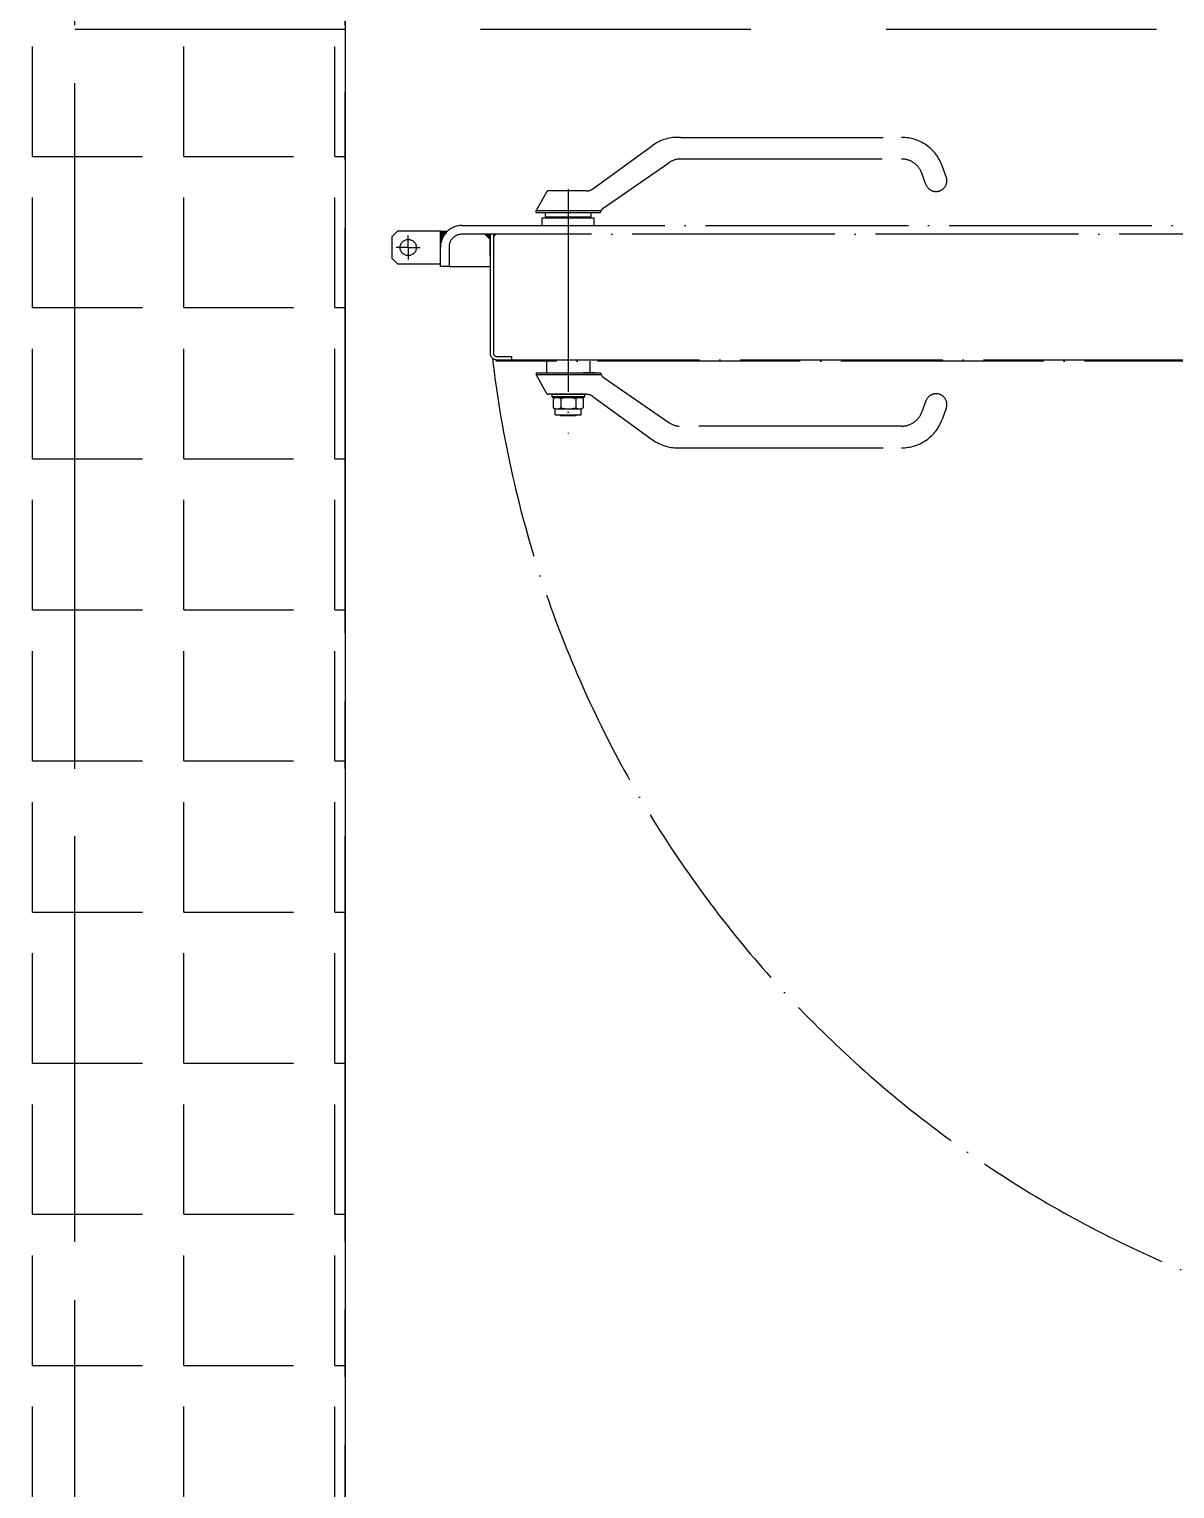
# Model space of a CAD drawing. Extents: x 1551 to 113148, y -1700 to 77018.
# Drawn here: x 22293 to 23352, y 27174 to 28524 of the extents above; entities that cross this region are included whole.
import ezdxf

# ---------------------------------------------------------------- set-up
doc = ezdxf.new("R2010")
doc.units = 0
doc.header["$LTSCALE"] = 500
doc.header["$MEASUREMENT"] = 0
for name, pattern in [('CENTER', [3, 2.5, -0.25, 0, -0.25]), ('CENTER2', [1.125, 0.75, -0.125, 0.125, -0.125]), ('DASHED', [0.75, 0.5, -0.25]), ('PHANTOM', [2.1, 1.25, -0.2, 0.125, -0.2, 0.125, -0.2])]:
    doc.linetypes.add(name, pattern=pattern)
doc.layers.get('0').update_dxf_attribs({"linetype": 'CONTINUOUS'})
doc.layers.add('S0PH1', color=7, linetype='PHANTOM')

# ---------------------------------------------------------------- blocks, each defined once
blk = doc.blocks.new('Weathertight 1000')
at = {"linetype": 'CENTER', "ltscale": 0.15}
h = blk.add_hatch(color=256, dxfattribs=at)
edge = h.paths.add_edge_path()
edge.add_ellipse((-15973.21474994055, 12440.78596555069), major_axis=(14.14213562373731, 14.14213562373731), ratio=0.9999999999995343, start_angle=87.71763125674681, end_angle=135.0000000000075, ccw=False)
edge.add_line((-15986.78246570523, 12455.48008304474), (-15992.96861268845, 12455.4710552793))
edge.add_line((-15992.96861268845, 12455.4710552793), (-15993.21474994055, 12455.4710552793))
edge.add_line((-15993.21474994055, 12455.4710552793), (-15993.21474994055, 12440.78596555068))
for p, q in [((-15771.38292484041, 12542.25862986812), (-15566.91426878894, 12542.25862986812)), ((-15852.37973780725, 12494.66956901945), (-15797.13700457296, 12534.71075910218)), ((-15772.33667114616, 12522.3236136282), (-15566.91426878894, 12522.3236136282)), ((-15842.73239749257, 12476.91779549128), (-15782.06508501823, 12518.78276055213)), ((-15544.38586182252, 12498.83842843487), (-15548.12041637323, 12509.09903273464)), ((-15525.59200940681, 12505.67883130139), (-15529.32656395751, 12515.93943560115)), ((-15895.17094784924, 12491.73794457822), (-15904.69642603003, 12474.59908921775)), ((-15858.24847280748, 12492.76635538796), (-15893.42280184694, 12492.76635538796)), ((-15874.99336973159, 12494.40063660522), (-15874.99336973159, 12268.51775229714)), ((-15904.69642603003, 12474.59908921775), (-15844.55904951393, 12474.59908921775)), ((-15904.69642603003, 12472.76635538796), (-15904.69642603003, 12474.59908921775)), ((-15904.69642603003, 12472.76635538796), (-15845.29031343314, 12472.76635538796)), ((-15898.99336973159, 12460.8801229603), (-15898.99336973159, 12467.76635538796)), ((-15898.99336973159, 12467.76635538796), (-15850.99336973159, 12467.76635538796)), ((-15895.99336973159, 12468.76635538796), (-15895.99336973159, 12472.76635538796)), ((-15895.99336973159, 12468.76635538796), (-15853.99336973159, 12468.76635538796)), ((-15894.49336973159, 12467.76635538796), (-15894.39336973158, 12467.76635538796)), ((-15888.49336973159, 12468.76635538796), (-15888.49336973159, 12467.76635538796)), ((-15855.59336973159, 12467.76635538796), (-15854.99336973159, 12467.76635538796)), ((-15853.99336973159, 12468.76635538796), (-15853.99336973159, 12472.76635538796)), ((-15850.99336973159, 12460.8801229603), (-15850.99336973159, 12467.76635538796)), ((-15845.29031343314, 12472.76635538796), (-15844.53654378856, 12474.65549430378)), ((-16037.96861268845, 12450.4710552793), (-16032.96861268845, 12455.4710552793)), ((-16032.96861268845, 12455.4710552793), (-16037.96861268845, 12450.4710552793)), ((-15992.96861268845, 12455.4710552793), (-16032.96861268845, 12455.4710552793)), ((-15993.21474994055, 12425.4710552793), (-15993.21474994055, 12455.4710552793)), ((-15992.96861268845, 12455.4710552793), (-15986.78246570523, 12455.48008304474)), ((-15973.21474994055, 12460.78596555068), (-14941.86040497198, 12460.7859655552)), ((-16037.96861268845, 12450.4710552793), (-16037.96861268845, 12430.4710552793)), ((-16022.96861268845, 12440.4710552793), (-16022.96861268845, 12451.4710552793)), ((-15993.21474994055, 12422.78596555068), (-15993.21474994055, 12440.78596555068)), ((-15985.21474994044, 12440.78596555068), (-15985.21474994044, 12432.78596555068)), ((-15985.21474994055, 12440.78596555068), (-15985.21474994055, 12422.78596555068)), ((-15952.21474994044, 12452.78596555068), (-15973.21474994044, 12452.78596555068)), ((-14953.21160573588, 12452.78596555514), (-15973.21474994055, 12452.78596555068)), ((-15947.21474994044, 12447.78596555068), (-15952.21474994044, 12452.78596555068)), ((-15951.97168253057, 12452.7664860104), (-15951.98650681631, 12452.75166172466)), ((-15947.21474994057, 12452.78596555083), (-15947.21474994055, 12342.50513045589)), ((-15947.21474994044, 12432.78596555068), (-15947.21474994044, 12447.78596555068)), ((-15944.21474994055, 12452.78596555084), (-15944.21474994055, 12342.50513045589)), ((-16037.96861268845, 12430.4710552793), (-16032.96861268845, 12425.4710552793)), ((-16022.96861268845, 12440.4710552793), (-16033.96861268845, 12440.4710552793)), ((-16022.96861268845, 12440.4710552793), (-16022.96861268845, 12429.4710552793)), ((-16022.96861268845, 12440.4710552793), (-16011.96861268845, 12440.4710552793)), ((-16032.96861268845, 12425.4710552793), (-15993.21474994055, 12425.4710552793)), ((-15985.21474994055, 12422.78596555068), (-15993.21474994055, 12422.78596555068)), ((-15985.21474994055, 12422.78596555068), (-15947.21474994056, 12422.78596555068)), ((-15927.21474994055, 12336.78596555634), (-15927.21474994055, 12339.78596555634)), ((-15894.99336973162, 12335.28596555512), (-15894.99336973162, 12324.76635538796)), ((-15854.99336973162, 12335.28596555512), (-15854.99336973162, 12324.76635538796)), ((-15904.69642603006, 12324.76635538796), (-15904.69642603006, 12322.93362155815)), ((-15904.69642603006, 12324.76635538796), (-15845.29031343317, 12324.76635538796)), ((-15904.69642603006, 12322.93362155815), (-15844.55904951396, 12322.93362155815)), ((-15895.17094784927, 12305.79476619768), (-15904.69642603006, 12322.93362155815)), ((-15850.53264815682, 12324.76635538796), (-15861.13696327107, 12324.76635538796)), ((-15845.29031343317, 12324.76635538796), (-15844.53654378859, 12322.87721647213)), ((-15842.7323974926, 12320.61491528462), (-15782.06508501826, 12278.74995022377)), ((-15858.24847280751, 12304.76635538796), (-15893.42280184697, 12304.76635538796)), ((-15889.99336973162, 12302.51635538796), (-15889.99336973162, 12304.76635538796)), ((-15889.99336973162, 12304.76635538796), (-15859.99336973162, 12304.76635538796)), ((-15889.99336973162, 12302.51635538796), (-15889.24336973162, 12301.76635538796)), ((-15859.99336973162, 12302.51635538796), (-15889.99336973162, 12302.51635538796)), ((-15886.99336973162, 12301.76635538796), (-15889.24336973162, 12301.76635538796)), ((-15888.85336973162, 12300.69248388726), (-15886.99336973162, 12301.76635538796)), ((-15888.85336973162, 12300.69248388726), (-15888.85336973162, 12292.34022688865)), ((-15888.85336973162, 12292.34022688865), (-15886.99336973162, 12291.26635538796)), ((-15886.99336973162, 12301.76635538796), (-15862.99336973162, 12301.76635538796)), ((-15881.92336973162, 12300.69248388726), (-15881.92336973162, 12292.34022688865)), ((-15868.06336973162, 12300.69248388726), (-15868.06336973162, 12292.34022688865)), ((-15860.74336973162, 12301.76635538796), (-15862.99336973162, 12301.76635538796)), ((-15861.13336973161, 12300.69248388726), (-15862.99336973162, 12301.76635538796)), ((-15861.13336973161, 12292.34022688865), (-15862.99336973162, 12291.26635538796)), ((-15861.13336973161, 12300.69248388726), (-15861.13336973161, 12292.34022688865)), ((-15859.99336973162, 12302.51635538796), (-15860.74336973162, 12301.76635538796)), ((-15859.99336973162, 12304.76635538796), (-15859.99336973162, 12302.51635538796)), ((-15852.37973780728, 12302.86314175645), (-15797.13700457299, 12262.82195167372)), ((-15544.38586182255, 12298.69428234104), (-15548.12041637326, 12288.43367804127)), ((-15886.99336973162, 12291.26635538796), (-15886.99336973162, 12291.26635538796)), ((-15886.99336973162, 12291.26635538796), (-15862.99336973162, 12291.26635538796)), ((-15886.99336973162, 12285.76635538796), (-15886.99336973162, 12291.26635538796)), ((-15886.99336973162, 12285.76635538796), (-15862.99336973162, 12285.76635538796)), ((-15882.76636973162, 12285.76635538796), (-15881.76636973162, 12284.76635538796)), ((-15881.76636973162, 12285.76635538796), (-15881.76636973162, 12284.76635538796)), ((-15868.22036973161, 12284.76635538796), (-15881.76636973162, 12284.76635538796)), ((-15868.22036973161, 12285.76635538796), (-15868.22036973161, 12284.76635538796)), ((-15867.22036973161, 12285.76635538796), (-15868.22036973161, 12284.76635538796)), ((-15862.99336973162, 12291.26635538796), (-15862.99336973162, 12291.26635538796)), ((-15862.99336973162, 12285.76635538796), (-15862.99336973162, 12291.26635538796)), ((-15525.59200940684, 12291.85387947453), (-15529.32656395754, 12281.59327517475)), ((-15566.91426878897, 12275.20909714772), (-15772.33667114617, 12275.20909714772)), ((-15771.38292484044, 12255.27408090778), (-15566.91426878897, 12255.27408090778))]:
    blk.add_line(p, q, dxfattribs=at)
for points in [[(-15861.49336973159, 12468.76635538796), (-15861.49336973159, 12467.76635538796)], [(-15941.21474994055, 12339.78596555634), (-15927.21474994055, 12339.78596555634)]]:
    blk.add_lwpolyline(points, dxfattribs=at)
blk.add_lwpolyline([(-16037.96822468974, 12450.47144327802, 0.00311450733894636), (-16037.96861268845, 12450.40915494388)], format="xyb", dxfattribs=at)
blk.add_lwpolyline([(-15941.21474994055, 12335.28596555512), (-15941.21474994055, 12336.78596555634), (-14985.21474994056, 12336.78596555634), (-14985.21474994056, 12335.28596555512)], close=True, dxfattribs=at)
blk.add_circle((-16022.96861268845, 12440.47105527931), 7.5, dxfattribs=at)
for centre, radius, start, end in [((-15773.66206457205, 12502.3236136282), 40, 86.73360376398179, 125.9354547571352), ((-15566.91426878894, 12502.25862986813), 40, 20.00000000001597, 90), ((-15770.5935562912, 12502.39971966636), 20, 94.99999999987307, 124.9999999997892), ((-15566.91426878894, 12502.25862986813), 20, 20.00000000001597, 90), ((-15534.98893561467, 12502.25862986813), 10, 200.000000000016, 20.00000000001597), ((-15893.42280184694, 12490.76635538796), 2, 90, 150.9354547566733), ((-15858.24847280748, 12502.76635538796), 10, 270, 305.9354547571352), ((-15839.89256340903, 12472.80253822376), 5, 124.6085670500367, 158.247916280094), ((-15973.21474994055, 12440.78596555069), 20, 90, 180), ((-15973.21474994044, 12440.78596555068), 12, 90, 180), ((-15941.21474994055, 12342.78596555635), 6, 180, 270), ((-15941.21474994055, 12342.78596555635), 3, 180, 270), ((-15839.89256340906, 12324.73017255216), 5, 201.752083719906, 235.3914329499633), ((-15893.42280184697, 12306.76635538796), 2, 209.0645452433267, 270), ((-15885.38836973161, 12295.63926057656), 6.127094811395725, 55.56153059499467, 115.5615305952971), ((-15885.38836973161, 12297.39345019935), 6.12709481139574, 244.4384694047029, 304.4384694050053), ((-15874.99336973162, 12278.86878339341), 22.89757199454385, 72.38303115959329, 107.6169688404067), ((-15874.99336973162, 12314.1639273825), 22.89757199454389, 252.3830311595933, 287.6169688404067), ((-15864.59836973161, 12295.63926057656), 6.12709481139574, 64.43846940470296, 124.4384694050053), ((-15864.59836973161, 12297.39345019935), 6.12709481139574, 235.5615305949947, 295.561530595297), ((-15858.24847280751, 12294.76635538796), 10, 54.06454524286482, 90), ((-15534.9889356147, 12295.27408090778), 10, 339.999999999984, 159.999999999984), ((-15566.91426878897, 12295.27408090778), 20, 270, 339.999999999984), ((-15566.91426878897, 12295.27408090778), 40, 270, 339.999999999984), ((-15770.59355629123, 12295.13299110956), 20, 235.0000000002107, 265.0000000001269), ((-15773.66206457208, 12295.20909714772), 40, 234.0645452428649, 273.2663962360182)]:
    blk.add_arc(centre, radius, start, end, dxfattribs=at)
for points in [[(-15947.21474994055, 12452.78596555069), (-15951.21474994055, 12452.78596555069), (-15947.21474994055, 12448.78596555069)], [(-15944.21474994055, 12452.78596555545), (-15944.21474994055, 12449.78596555545), (-15941.21474994055, 12452.78596555544)]]:
    blk.add_solid(points, dxfattribs=at)
at = {"layer": 'S0PH1', "linetype": 'CENTER', "ltscale": 0.15}
blk.add_arc((-14907.21950021327, 12460.78596555551), 1045.14211647163, 186.7324329144038, 270.0000000004169, dxfattribs=at)

msp = doc.modelspace()

# ---------------------------------------------------------------- hatches: boundary and pattern name
h = msp.add_hatch()
h.set_pattern_fill('ANGLE', color=256, scale=20)
h.set_pattern_definition([(0, (4554.105788418965, -1070.664410939564), (0, 139.7), [101.6, -38.1]), (90, (4554.105788418965, -1070.664410939564), (-139.7, 8.554157892044263e-15), [101.6, -38.1])])
h.paths.add_polyline_path([(22585.10450735309, 26748.7584661841), (21685.10461322453, 26748.75868076077), (21685.10461322453, 27898.75868076077), (21635.10461322453, 27948.75868076077), (20635.10450735324, 27948.75868076077), (20635.10450735324, 28948.75868076077), (22585.10450735304, 28948.75868076079)])

# ---------------------------------------------------------------- linework, layer by layer
at = {"linetype": 'CENTER2'}
msp.add_line((22585.10450735307, 25152.62379364027), (22585.10450735301, 31448.75846618409), dxfattribs=at)
msp.add_lwpolyline([(23335.1045073531, 25152.62379364027), (22335.10450735308, 25152.62379364027), (22335.10450735308, 31448.75846618404)], dxfattribs=at)
msp.add_lwpolyline([(22585.10450735309, 26748.7584661841), (21685.10461322453, 26748.75868076077), (21685.10461322453, 27898.75868076077), (21635.10461322453, 27948.75868076077), (20635.10450735324, 27948.75868076077), (20635.10450735324, 28948.75868076077), (22585.10450735304, 28948.75868076079)], close=True)
at = {"linetype": 'DASHED'}
msp.add_lwpolyline([(25335.10450735305, 21848.75846618406), (22335.10450735308, 21848.75846618406), (22335.10450735307, 28523.75846618402), (25335.1045073531, 28523.75846618402)], dxfattribs=at)

# ---------------------------------------------------------------- block references
msp.add_blockref('Weathertight 1000', (38666.32400756147, 15881.46775035584))

doc.saveas('drawing.dxf')
